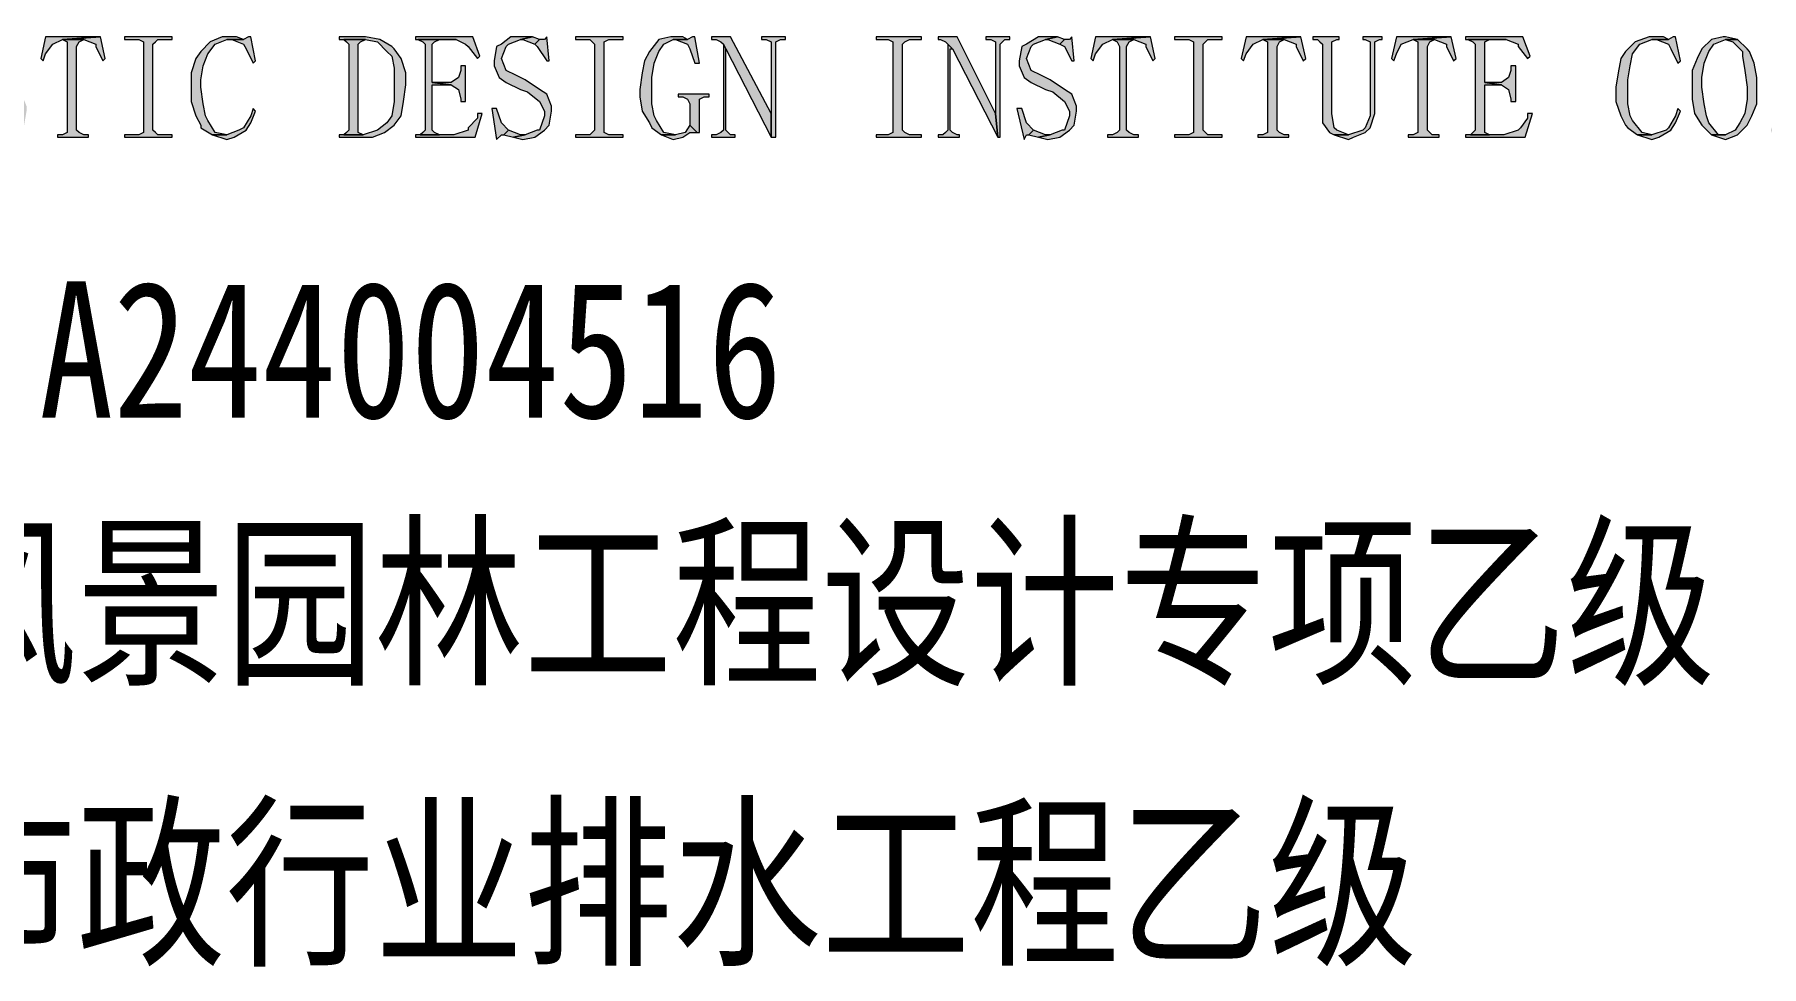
# Model space of a CAD drawing. Extents: x -809667 to 586099, y 3084146 to 3634412.
# Drawn here: x 381485.28 to 381496.64, y 3086284.45 to 3086290.57 of the extents above; entities that cross this region are included whole.
import ezdxf

# ---------------------------------------------------------------- set-up
doc = ezdxf.new("R2010")
doc.units = 0
doc.header["$LTSCALE"] = 0.5
doc.layers.get('0').update_dxf_attribs({"linetype": 'CONTINUOUS'})
doc.layers.add('PUB_TITLE', color=4, linetype='CONTINUOUS')
doc.styles.add('STYLE1', font='', dxfattribs={"width": 0.8})
doc.styles.get('STYLE1').set_extended_font_data('SimSun')

# ---------------------------------------------------------------- blocks, each defined once
blk = doc.blocks.new('AACI')
at = {"layer": 'PUB_TITLE'}
h = blk.add_hatch(color=256, dxfattribs=at)
h.dxf.hatch_style = 1
h.paths.add_polyline_path([(3357.8, 2453.1), (3354.6, 2453.1), (3348.3, 2450), (3326.3, 2450), (3332.6, 2450), (3348.3, 2443.7), (3351.5, 2437.4), (3360.9, 2418.5), (3364.1, 2421.6)])
h.paths.add_polyline_path([(3329.5, 2453.1), (3320, 2453.1), (3304.3, 2446.8), (3291.7, 2434.2), (3285.4, 2424.8), (3279.1, 2405.9), (3279.1, 2387), (3279.1, 2368.1), (3285.4, 2349.3), (3291.7, 2336.7), (3291.7, 2333.5), (3307.4, 2324.1), (3326.3, 2324.1), (3310.6, 2327.2), (3301.1, 2343), (3298, 2349.3), (3294.8, 2365), (3291.7, 2387), (3291.7, 2396.5), (3294.8, 2415.3), (3301.1, 2431.1), (3310.6, 2443.7), (3326.3, 2450), (3348.3, 2450), (3338.9, 2453.1)])
h.paths.add_polyline_path([(3360.9, 2358.7), (3357.8, 2349.3), (3348.3, 2333.5), (3342, 2330.4), (3326.3, 2324.1), (3307.4, 2324.1), (3326.3, 2317.8), (3335.7, 2320.9), (3351.5, 2330.4), (3357.8, 2339.8), (3364.1, 2355.5)])
h.paths.add_polyline_path([(3253.9, 2453.1), (3191, 2453.1), (3191, 2450), (3209.9, 2450), (3216.2, 2446.8), (3216.2, 2443.7), (3216.2, 2330.4), (3216.2, 2327.2), (3209.9, 2324.1), (3191, 2324.1), (3191, 2320.9), (3253.9, 2320.9), (3253.9, 2324.1), (3235, 2324.1), (3231.9, 2327.2), (3228.7, 2330.4), (3228.7, 2443.7), (3231.9, 2446.8), (3235, 2450), (3253.9, 2450)])
h.paths.add_polyline_path([(3159.5, 2453.1), (3109.2, 2450), (3137.5, 2450), (3153.2, 2443.7), (3153.2, 2440.5), (3162.7, 2421.6), (3165.8, 2424.8)])
h.paths.add_polyline_path([(3159.5, 2453.1), (3087.1, 2453.1), (3080.8, 2424.8), (3084, 2421.6), (3087.1, 2431.1), (3096.6, 2443.7), (3109.2, 2450)])
h.paths.add_polyline_path([(3109.2, 2450), (3115.5, 2446.8), (3115.5, 2440.5), (3115.5, 2330.4), (3115.5, 2327.2), (3109.2, 2324.1), (3102.9, 2324.1), (3102.9, 2320.9), (3143.8, 2320.9), (3143.8, 2324.1), (3137.5, 2324.1), (3131.2, 2327.2), (3128, 2330.4), (3128, 2440.5), (3131.2, 2446.8), (3137.5, 2450)])
h.paths.add_polyline_path([(3021, 2453.1), (3008.5, 2453.1), (2995.9, 2443.7), (2989.6, 2440.5), (2986.4, 2421.6), (2986.4, 2415.3), (2992.7, 2399.6), (3002.2, 2393.3), (3021, 2383.9), (3030.5, 2380.7), (3046.2, 2368.1), (3052.5, 2355.5), (3052.5, 2349.3), (3046.2, 2330.4), (3043.1, 2330.4), (3024.2, 2324.1), (3011.6, 2320.9), (3024.2, 2317.8), (3039.9, 2320.9), (3052.5, 2330.4), (3058.8, 2336.7), (3062, 2355.5), (3062, 2361.8), (3055.7, 2377.6), (3046.2, 2383.9), (3027.3, 2396.5), (3014.8, 2402.8), (3002.2, 2409), (2995.9, 2424.8), (3002.2, 2440.5), (3005.3, 2443.7), (3021, 2450), (3036.8, 2453.1)])
h.paths.add_polyline_path([(3055.7, 2453.1), (3052.5, 2450), (3046.2, 2450), (3039.9, 2443.7), (3043.1, 2440.5), (3055.7, 2421.6), (3058.8, 2421.6)], flags=17)
h.paths.add_polyline_path([(3036.8, 2453.1), (3021, 2450), (3024.2, 2450), (3039.9, 2443.7), (3046.2, 2450)], flags=17)
h.paths.add_polyline_path([(2989.6, 2358.7), (2983.3, 2358.7), (2989.6, 2317.8), (2995.9, 2324.1), (2999, 2324.1), (3005.3, 2330.4), (2995.9, 2339.8)])
h.paths.add_polyline_path([(3005.3, 2330.4), (2999, 2324.1), (3011.6, 2320.9), (3024.2, 2324.1), (3021, 2324.1)], flags=17)
h.paths.add_polyline_path([(2958.1, 2453.1), (2895.2, 2453.1), (2895.2, 2450), (2914, 2450), (2917.2, 2446.8), (2920.3, 2443.7), (2920.3, 2330.4), (2917.2, 2327.2), (2914, 2324.1), (2895.2, 2324.1), (2895.2, 2320.9), (2958.1, 2320.9), (2958.1, 2324.1), (2939.2, 2324.1), (2932.9, 2327.2), (2932.9, 2330.4), (2932.9, 2443.7), (2932.9, 2446.8), (2939.2, 2450), (2958.1, 2450)])
h.paths.add_polyline_path([(2863.7, 2453.1), (2813.3, 2450), (2841.7, 2450), (2857.4, 2443.7), (2857.4, 2440.5), (2866.8, 2421.6), (2870, 2424.8)])
h.paths.add_polyline_path([(2863.7, 2453.1), (2791.3, 2453.1), (2781.9, 2424.8), (2788.2, 2421.6), (2791.3, 2431.1), (2797.6, 2443.7), (2813.3, 2450)])
h.paths.add_polyline_path([(2813.3, 2450), (2819.6, 2446.8), (2819.6, 2440.5), (2819.6, 2330.4), (2819.6, 2327.2), (2813.3, 2324.1), (2807, 2324.1), (2807, 2320.9), (2844.8, 2320.9), (2844.8, 2324.1), (2838.5, 2324.1), (2835.4, 2327.2), (2832.2, 2330.4), (2832.2, 2440.5), (2832.2, 2446.8), (2841.7, 2450)])
h.paths.add_polyline_path([(2728.4, 2453.1), (2684.3, 2453.1), (2684.3, 2450), (2690.6, 2450), (2725.2, 2450), (2728.4, 2446.8), (2744.1, 2440.5), (2747.3, 2437.4), (2750.4, 2421.6), (2750.4, 2415.3), (2744.1, 2399.6), (2744.1, 2396.5), (2725.2, 2393.3), (2709.5, 2393.3), (2741, 2390.2), (2756.7, 2399.6), (2763, 2402.8), (2766.1, 2421.6), (2766.1, 2431.1), (2756.7, 2446.8), (2747.3, 2450)])
h.paths.add_polyline_path([(2690.6, 2450), (2693.8, 2446.8), (2696.9, 2443.7), (2696.9, 2330.4), (2693.8, 2327.2), (2690.6, 2324.1), (2684.3, 2324.1), (2684.3, 2320.9), (2718.9, 2320.9), (2718.9, 2324.1), (2715.8, 2324.1), (2709.5, 2327.2), (2709.5, 2330.4), (2709.5, 2387), (2725.2, 2387), (2737.8, 2387), (2741, 2390.2), (2709.5, 2393.3), (2709.5, 2443.7), (2709.5, 2446.8), (2715.8, 2450), (2725.2, 2450)])
h.paths.add_polyline_path([(2737.8, 2387), (2725.2, 2387), (2750.4, 2320.9), (2772.4, 2320.9), (2772.4, 2324.1), (2769.3, 2324.1), (2766.1, 2327.2), (2759.8, 2330.4)])
h.paths.add_polyline_path([(2634, 2456.3), (2621.4, 2453.1), (2624.5, 2440.5), (2640.3, 2374.4), (2608.8, 2374.4), (2640.3, 2371.3), (2649.7, 2336.7), (2649.7, 2327.2), (2643.4, 2324.1), (2640.3, 2324.1), (2640.3, 2320.9), (2674.9, 2320.9), (2674.9, 2324.1), (2671.7, 2324.1), (2665.4, 2327.2), (2662.3, 2333.5)])
h.paths.add_polyline_path([(2621.4, 2453.1), (2593, 2333.5), (2589.9, 2327.2), (2583.6, 2324.1), (2580.5, 2324.1), (2580.5, 2320.9), (2608.8, 2320.9), (2608.8, 2324.1), (2599.3, 2330.4), (2599.3, 2339.8), (2608.8, 2371.3), (2640.3, 2371.3), (2608.8, 2374.4), (2624.5, 2440.5)])
h = blk.add_hatch(color=256, dxfattribs=at)
h.dxf.hatch_style = 1
h.paths.add_polyline_path([(4062.7, 2453.1), (4031.2, 2453.1), (4031.2, 2450), (4037.5, 2450), (4043.8, 2446.8), (4043.8, 2443.7), (4043.8, 2352.4), (4043.8, 2320.9), (4050.1, 2320.9), (4050.1, 2443.7), (4050.1, 2446.8), (4056.4, 2450), (4062.7, 2450)])
h.paths.add_polyline_path([(3990.3, 2453.1), (3965.2, 2453.1), (3965.2, 2450), (3971.4, 2450), (3977.7, 2446.8), (3980.9, 2443.7), (3984, 2437.4), (4043.8, 2320.9), (4043.8, 2352.4)])
h.paths.add_polyline_path([(3980.9, 2443.7), (3980.9, 2330.4), (3977.7, 2327.2), (3971.4, 2324.1), (3965.2, 2324.1), (3965.2, 2320.9), (3996.6, 2320.9), (3996.6, 2324.1), (3990.3, 2324.1), (3987.2, 2327.2), (3984, 2330.4), (3984, 2437.4)], flags=17)
h.paths.add_polyline_path([(3943.1, 2453.1), (3940, 2453.1), (3933.7, 2450), (3914.8, 2450), (3917.9, 2450), (3933.7, 2443.7), (3936.8, 2437.4), (3943.1, 2418.5), (3949.4, 2418.5)])
h.paths.add_polyline_path([(3914.8, 2453.1), (3911.7, 2453.1), (3895.9, 2450), (3883.3, 2434.2), (3877, 2421.6), (3873.9, 2405.9), (3870.7, 2383.9), (3870.7, 2374.4), (3873.9, 2355.5), (3883.3, 2339.8), (3886.5, 2333.5), (3899.1, 2324.1), (3917.9, 2324.1), (3902.2, 2327.2), (3892.8, 2343), (3889.6, 2349.3), (3886.5, 2365), (3886.5, 2383.9), (3886.5, 2399.6), (3889.6, 2418.5), (3895.9, 2434.2), (3902.2, 2443.7), (3914.8, 2450), (3933.7, 2450), (3927.4, 2453.1)])
h.paths.add_polyline_path([(3962, 2377.6), (3921.1, 2377.6), (3921.1, 2374.4), (3927.4, 2374.4), (3933.7, 2371.3), (3936.8, 2365), (3936.8, 2336.7), (3946.3, 2327.2), (3949.4, 2327.2), (3949.4, 2365), (3949.4, 2371.3), (3955.7, 2374.4), (3962, 2374.4)])
h.paths.add_polyline_path([(3936.8, 2336.7), (3930.5, 2327.2), (3917.9, 2324.1), (3899.1, 2324.1), (3914.8, 2317.8), (3927.4, 2320.9), (3936.8, 2327.2), (3940, 2327.2), (3946.3, 2327.2)])
h.paths.add_polyline_path([(3848.7, 2453.1), (3785.8, 2453.1), (3785.8, 2450), (3804.7, 2450), (3807.8, 2446.8), (3811, 2443.7), (3811, 2330.4), (3807.8, 2327.2), (3804.7, 2324.1), (3785.8, 2324.1), (3785.8, 2320.9), (3848.7, 2320.9), (3848.7, 2324.1), (3829.8, 2324.1), (3823.5, 2327.2), (3823.5, 2330.4), (3823.5, 2443.7), (3823.5, 2446.8), (3829.8, 2450), (3848.7, 2450)])
h.paths.add_polyline_path([(3716.5, 2453.1), (3700.8, 2453.1), (3688.2, 2443.7), (3681.9, 2440.5), (3678.8, 2421.6), (3678.8, 2415.3), (3685.1, 2399.6), (3694.5, 2393.3), (3713.4, 2383.9), (3722.8, 2380.7), (3738.6, 2368.1), (3744.9, 2355.5), (3744.9, 2349.3), (3738.6, 2330.4), (3735.4, 2330.4), (3719.7, 2324.1), (3704, 2320.9), (3716.5, 2317.8), (3732.3, 2320.9), (3744.9, 2330.4), (3751.2, 2336.7), (3754.3, 2355.5), (3754.3, 2361.8), (3748, 2377.6), (3738.6, 2383.9), (3719.7, 2396.5), (3707.1, 2402.8), (3694.5, 2409), (3688.2, 2424.8), (3694.5, 2440.5), (3697.7, 2443.7), (3713.4, 2450), (3729.1, 2453.1)])
h.paths.add_polyline_path([(3748, 2453.1), (3744.9, 2450), (3738.6, 2450), (3732.3, 2443.7), (3735.4, 2440.5), (3748, 2421.6), (3751.2, 2421.6)], flags=17)
h.paths.add_polyline_path([(3729.1, 2453.1), (3713.4, 2450), (3716.5, 2450), (3732.3, 2443.7), (3738.6, 2450)], flags=17)
h.paths.add_polyline_path([(3681.9, 2358.7), (3675.6, 2358.7), (3681.9, 2317.8), (3688.2, 2324.1), (3691.4, 2324.1), (3697.7, 2330.4), (3688.2, 2339.8)])
h.paths.add_polyline_path([(3697.7, 2330.4), (3691.4, 2324.1), (3704, 2320.9), (3719.7, 2324.1), (3713.4, 2324.1)], flags=17)
h.paths.add_polyline_path([(3650.5, 2453.1), (3574.9, 2453.1), (3574.9, 2450), (3578.1, 2450), (3628.4, 2450), (3641, 2443.7), (3644.2, 2440.5), (3656.7, 2424.8), (3659.9, 2427.9)])
h.paths.add_polyline_path([(3578.1, 2450), (3584.4, 2446.8), (3587.5, 2443.7), (3587.5, 2330.4), (3584.4, 2327.2), (3581.2, 2324.1), (3606.4, 2324.1), (3600.1, 2327.2), (3597, 2330.4), (3597, 2390.2), (3622.1, 2390.2), (3597, 2393.3), (3597, 2443.7), (3600.1, 2446.8), (3606.4, 2450), (3628.4, 2450)])
h.paths.add_polyline_path([(3641, 2415.3), (3634.7, 2415.3), (3634.7, 2409), (3631.6, 2399.6), (3622.1, 2393.3), (3597, 2393.3), (3622.1, 2390.2), (3631.6, 2383.9), (3634.7, 2371.3), (3634.7, 2368.1), (3641, 2368.1)])
h.paths.add_polyline_path([(3656.7, 2352.4), (3656.7, 2346.1), (3644.2, 2333.5), (3644.2, 2330.4), (3625.3, 2324.1), (3606.4, 2324.1), (3581.2, 2324.1), (3574.9, 2324.1), (3574.9, 2320.9), (3653.6, 2320.9), (3663, 2352.4)])
h.paths.add_polyline_path([(3508.8, 2453.1), (3474.2, 2453.1), (3474.2, 2450), (3480.5, 2450), (3508.8, 2450), (3524.6, 2446.8), (3537.2, 2434.2), (3543.5, 2427.9), (3546.6, 2412.2), (3546.6, 2387), (3546.6, 2368.1), (3543.5, 2349.3), (3537.2, 2339.8), (3524.6, 2330.4), (3505.7, 2324.1), (3480.5, 2324.1), (3474.2, 2324.1), (3474.2, 2320.9), (3508.8, 2320.9), (3518.3, 2320.9), (3534, 2327.2), (3546.6, 2336.7), (3556, 2349.3), (3559.2, 2368.1), (3562.3, 2390.2), (3562.3, 2405.9), (3556, 2424.8), (3546.6, 2437.4), (3543.5, 2440.5), (3527.7, 2450)])
h.paths.add_polyline_path([(3480.5, 2450), (3483.7, 2446.8), (3486.8, 2443.7), (3486.8, 2330.4), (3483.7, 2327.2), (3480.5, 2324.1), (3505.7, 2324.1), (3499.4, 2327.2), (3499.4, 2330.4), (3499.4, 2443.7), (3502.5, 2446.8), (3508.8, 2450)], flags=17)
h = blk.add_hatch(color=256, dxfattribs=at)
h.dxf.hatch_style = 1
h.paths.add_polyline_path([(5035.1, 2453.1), (4959.6, 2453.1), (4959.6, 2450), (4962.8, 2450), (5013.1, 2450), (5028.9, 2443.7), (5028.9, 2440.5), (5041.4, 2424.8), (5044.6, 2427.9)])
h.paths.add_polyline_path([(4962.8, 2450), (4969.1, 2446.8), (4972.2, 2443.7), (4972.2, 2330.4), (4969.1, 2327.2), (4965.9, 2324.1), (4991.1, 2324.1), (4984.8, 2327.2), (4984.8, 2330.4), (4984.8, 2390.2), (5006.8, 2390.2), (4984.8, 2393.3), (4984.8, 2443.7), (4984.8, 2446.8), (4991.1, 2450), (5013.1, 2450)])
h.paths.add_polyline_path([(5025.7, 2415.3), (5019.4, 2415.3), (5019.4, 2409), (5016.3, 2399.6), (5006.8, 2393.3), (4984.8, 2393.3), (5006.8, 2390.2), (5016.3, 2383.9), (5019.4, 2371.3), (5019.4, 2368.1), (5025.7, 2368.1)])
h.paths.add_polyline_path([(5041.4, 2352.4), (5041.4, 2346.1), (5032, 2333.5), (5028.9, 2330.4), (5010, 2324.1), (4991.1, 2324.1), (4965.9, 2324.1), (4959.6, 2324.1), (4959.6, 2320.9), (5038.3, 2320.9), (5047.7, 2352.4)])
h.paths.add_polyline_path([(4940.7, 2453.1), (4890.4, 2450), (4918.7, 2450), (4934.4, 2443.7), (4934.4, 2440.5), (4943.9, 2421.6), (4947, 2424.8)])
h.paths.add_polyline_path([(4940.7, 2453.1), (4868.4, 2453.1), (4862.1, 2424.8), (4865.2, 2421.6), (4868.4, 2431.1), (4874.6, 2443.7), (4890.4, 2450)])
h.paths.add_polyline_path([(4890.4, 2450), (4896.7, 2446.8), (4896.7, 2440.5), (4896.7, 2330.4), (4896.7, 2327.2), (4890.4, 2324.1), (4884.1, 2324.1), (4884.1, 2320.9), (4925, 2320.9), (4925, 2324.1), (4915.6, 2324.1), (4912.4, 2327.2), (4909.3, 2330.4), (4909.3, 2440.5), (4912.4, 2446.8), (4918.7, 2450)])
h.paths.add_polyline_path([(4792.8, 2453.1), (4758.2, 2453.1), (4758.2, 2450), (4764.5, 2450), (4767.6, 2446.8), (4770.8, 2443.7), (4770.8, 2352.4), (4770.8, 2339.8), (4780.2, 2327.2), (4786.5, 2324.1), (4805.4, 2324.1), (4789.7, 2330.4), (4786.5, 2333.5), (4783.4, 2352.4), (4783.4, 2443.7), (4783.4, 2446.8), (4789.7, 2450), (4792.8, 2450)])
h.paths.add_polyline_path([(4849.5, 2453.1), (4824.3, 2453.1), (4824.3, 2450), (4827.4, 2450), (4833.7, 2446.8), (4833.7, 2443.7), (4833.7, 2352.4), (4833.7, 2349.3), (4827.4, 2333.5), (4824.3, 2330.4), (4805.4, 2324.1), (4786.5, 2324.1), (4805.4, 2317.8), (4811.7, 2320.9), (4827.4, 2327.2), (4833.7, 2333.5), (4840, 2352.4), (4840, 2443.7), (4840, 2446.8), (4846.3, 2450), (4849.5, 2450)])
h.paths.add_polyline_path([(4742.5, 2453.1), (4692.1, 2450), (4720.4, 2450), (4736.2, 2443.7), (4736.2, 2440.5), (4745.6, 2421.6), (4748.8, 2424.8)])
h.paths.add_polyline_path([(4742.5, 2453.1), (4670.1, 2453.1), (4663.8, 2424.8), (4666.9, 2421.6), (4670.1, 2431.1), (4679.5, 2443.7), (4692.1, 2450)])
h.paths.add_polyline_path([(4692.1, 2450), (4698.4, 2446.8), (4698.4, 2440.5), (4698.4, 2330.4), (4698.4, 2327.2), (4692.1, 2324.1), (4685.8, 2324.1), (4685.8, 2320.9), (4726.7, 2320.9), (4726.7, 2324.1), (4720.4, 2324.1), (4714.1, 2327.2), (4711, 2330.4), (4711, 2440.5), (4714.1, 2446.8), (4720.4, 2450)])
h.paths.add_polyline_path([(4638.6, 2453.1), (4575.7, 2453.1), (4575.7, 2450), (4594.6, 2450), (4600.9, 2446.8), (4600.9, 2443.7), (4600.9, 2330.4), (4600.9, 2327.2), (4594.6, 2324.1), (4575.7, 2324.1), (4575.7, 2320.9), (4638.6, 2320.9), (4638.6, 2324.1), (4619.7, 2324.1), (4616.6, 2327.2), (4613.4, 2330.4), (4613.4, 2443.7), (4616.6, 2446.8), (4619.7, 2450), (4638.6, 2450)])
h.paths.add_polyline_path([(4544.2, 2453.1), (4493.9, 2450), (4522.2, 2450), (4537.9, 2443.7), (4537.9, 2440.5), (4547.4, 2421.6), (4550.5, 2424.8)])
h.paths.add_polyline_path([(4544.2, 2453.1), (4471.8, 2453.1), (4465.5, 2424.8), (4468.7, 2421.6), (4471.8, 2431.1), (4481.3, 2443.7), (4493.9, 2450)])
h.paths.add_polyline_path([(4493.9, 2450), (4500.2, 2446.8), (4503.3, 2440.5), (4503.3, 2330.4), (4500.2, 2327.2), (4493.9, 2324.1), (4487.6, 2324.1), (4487.6, 2320.9), (4528.5, 2320.9), (4528.5, 2324.1), (4522.2, 2324.1), (4515.9, 2327.2), (4512.7, 2330.4), (4512.7, 2440.5), (4515.9, 2446.8), (4522.2, 2450)])
h.paths.add_polyline_path([(4408.9, 2453.1), (4396.3, 2453.1), (4380.6, 2443.7), (4374.3, 2440.5), (4371.1, 2421.6), (4371.1, 2415.3), (4377.4, 2399.6), (4386.9, 2393.3), (4405.7, 2383.9), (4415.2, 2380.7), (4430.9, 2368.1), (4437.2, 2355.5), (4437.2, 2349.3), (4430.9, 2330.4), (4427.8, 2330.4), (4412, 2324.1), (4396.3, 2320.9), (4408.9, 2317.8), (4424.6, 2320.9), (4437.2, 2330.4), (4443.5, 2336.7), (4446.7, 2355.5), (4446.7, 2361.8), (4440.4, 2377.6), (4430.9, 2383.9), (4412, 2396.5), (4399.4, 2402.8), (4386.9, 2409), (4380.6, 2424.8), (4386.9, 2440.5), (4390, 2443.7), (4405.7, 2450), (4421.5, 2453.1)])
h.paths.add_polyline_path([(4440.4, 2453.1), (4437.2, 2450), (4430.9, 2450), (4424.6, 2443.7), (4430.9, 2440.5), (4440.4, 2421.6), (4443.5, 2421.6)], flags=17)
h.paths.add_polyline_path([(4421.5, 2453.1), (4405.7, 2450), (4408.9, 2450), (4424.6, 2443.7), (4430.9, 2450)], flags=17)
h.paths.add_polyline_path([(4374.3, 2358.7), (4368, 2358.7), (4377.4, 2317.8), (4380.6, 2324.1), (4383.7, 2324.1), (4390, 2330.4), (4380.6, 2339.8)])
h.paths.add_polyline_path([(4390, 2330.4), (4383.7, 2324.1), (4396.3, 2320.9), (4412, 2324.1), (4405.7, 2324.1)], flags=17)
h.paths.add_polyline_path([(4358.5, 2453.1), (4327.1, 2453.1), (4327.1, 2450), (4333.4, 2450), (4339.7, 2446.8), (4339.7, 2443.7), (4339.7, 2352.4), (4342.8, 2320.9), (4345.9, 2320.9), (4345.9, 2443.7), (4349.1, 2446.8), (4352.2, 2450), (4358.5, 2450)])
h.paths.add_polyline_path([(4289.3, 2453.1), (4264.1, 2453.1), (4264.1, 2450), (4267.3, 2450), (4273.6, 2446.8), (4276.7, 2443.7), (4283, 2437.4), (4342.8, 2320.9), (4339.7, 2352.4)])
h.paths.add_polyline_path([(4276.7, 2443.7), (4276.7, 2330.4), (4273.6, 2327.2), (4270.4, 2324.1), (4264.1, 2324.1), (4264.1, 2320.9), (4292.4, 2320.9), (4292.4, 2324.1), (4289.3, 2324.1), (4283, 2327.2), (4279.9, 2330.4), (4279.9, 2437.4), (4283, 2437.4)], flags=17)
h.paths.add_polyline_path([(4242.1, 2453.1), (4182.3, 2453.1), (4182.3, 2450), (4198, 2450), (4204.3, 2446.8), (4204.3, 2443.7), (4204.3, 2330.4), (4204.3, 2327.2), (4198, 2324.1), (4182.3, 2324.1), (4182.3, 2320.9), (4242.1, 2320.9), (4242.1, 2324.1), (4226.4, 2324.1), (4220.1, 2327.2), (4216.9, 2330.4), (4216.9, 2443.7), (4220.1, 2446.8), (4226.4, 2450), (4242.1, 2450)])
h = blk.add_hatch(color=256, dxfattribs=at)
h.dxf.hatch_style = 1
h.paths.add_polyline_path([(5787.3, 2453.1), (5749.5, 2453.1), (5749.5, 2450), (5755.8, 2450), (5784.1, 2450), (5799.9, 2446.8), (5812.5, 2434.2), (5818.8, 2427.9), (5821.9, 2412.2), (5825.1, 2387), (5821.9, 2368.1), (5818.8, 2349.3), (5812.5, 2339.8), (5799.9, 2330.4), (5784.1, 2324.1), (5755.8, 2324.1), (5749.5, 2324.1), (5749.5, 2320.9), (5784.1, 2320.9), (5793.6, 2320.9), (5809.3, 2327.2), (5825.1, 2336.7), (5831.3, 2349.3), (5834.5, 2368.1), (5837.6, 2390.2), (5837.6, 2405.9), (5831.3, 2424.8), (5825.1, 2437.4), (5818.8, 2440.5), (5803, 2450)])
h.paths.add_polyline_path([(5755.8, 2450), (5759, 2446.8), (5762.1, 2443.7), (5762.1, 2330.4), (5759, 2327.2), (5755.8, 2324.1), (5784.1, 2324.1), (5777.8, 2327.2), (5774.7, 2330.4), (5774.7, 2443.7), (5777.8, 2446.8), (5784.1, 2450)], flags=17)
h.paths.add_polyline_path([(5733.8, 2453.1), (5683.4, 2450), (5711.8, 2450), (5724.3, 2443.7), (5727.5, 2440.5), (5733.8, 2421.6), (5740.1, 2424.8)])
h.paths.add_polyline_path([(5733.8, 2453.1), (5658.3, 2453.1), (5652, 2424.8), (5658.3, 2421.6), (5658.3, 2431.1), (5667.7, 2443.7), (5683.4, 2450)])
h.paths.add_polyline_path([(5683.4, 2450), (5689.7, 2446.8), (5689.7, 2440.5), (5689.7, 2330.4), (5686.6, 2327.2), (5683.4, 2324.1), (5674, 2324.1), (5674, 2320.9), (5714.9, 2320.9), (5714.9, 2324.1), (5708.6, 2324.1), (5705.5, 2327.2), (5702.3, 2330.4), (5702.3, 2440.5), (5702.3, 2446.8), (5711.8, 2450)])
h.paths.add_polyline_path([(5592.2, 2453.1), (5554.4, 2453.1), (5554.4, 2450), (5557.6, 2450), (5563.8, 2446.8), (5567, 2443.7), (5567, 2330.4), (5563.8, 2327.2), (5560.7, 2324.1), (5585.9, 2324.1), (5579.6, 2327.2), (5579.6, 2330.4), (5579.6, 2443.7), (5579.6, 2446.8), (5585.9, 2450), (5592.2, 2450)])
h.paths.add_polyline_path([(5636.2, 2352.4), (5636.2, 2346.1), (5623.6, 2333.5), (5623.6, 2330.4), (5607.9, 2324.1), (5585.9, 2324.1), (5560.7, 2324.1), (5554.4, 2324.1), (5554.4, 2320.9), (5633.1, 2320.9), (5639.4, 2352.4)])
h.paths.add_polyline_path([(5472.6, 2343), (5466.3, 2339.8), (5463.1, 2333.5), (5469.4, 2324.1), (5475.7, 2317.8), (5472.6, 2308.3), (5460, 2298.9), (5463.1, 2295.8), (5466.3, 2295.8), (5482, 2308.3), (5482, 2311.5), (5485.2, 2327.2), (5485.2, 2339.8)])
h.paths.add_polyline_path([(5375, 2317.8), (5365.6, 2320.9), (5362.4, 2330.4), (5365.6, 2339.8), (5375, 2343), (5384.5, 2339.8), (5387.6, 2330.4), (5384.5, 2320.9)])
h.paths.add_polyline_path([(5302.6, 2453.1), (5299.5, 2453.1), (5283.8, 2450), (5271.2, 2437.4), (5264.9, 2424.8), (5258.6, 2409), (5258.6, 2387), (5258.6, 2371.3), (5261.7, 2352.4), (5271.2, 2336.7), (5283.8, 2324.1), (5302.6, 2324.1), (5293.2, 2324.1), (5280.6, 2339.8), (5277.5, 2349.3), (5274.3, 2365), (5271.2, 2387), (5271.2, 2399.6), (5274.3, 2418.5), (5280.6, 2434.2), (5286.9, 2443.7), (5302.6, 2450), (5318.4, 2450)])
h.paths.add_polyline_path([(5318.4, 2450), (5302.6, 2450), (5312.1, 2446.8), (5324.7, 2434.2), (5324.7, 2427.9), (5327.8, 2409), (5331, 2387), (5331, 2371.3), (5327.8, 2352.4), (5321.5, 2339.8), (5315.2, 2330.4), (5302.6, 2324.1), (5283.8, 2324.1), (5302.6, 2317.8), (5318.4, 2324.1), (5331, 2336.7), (5337.3, 2349.3), (5343.6, 2365), (5343.6, 2387), (5343.6, 2399.6), (5340.4, 2418.5), (5334.1, 2434.2), (5331, 2437.4)])
h.paths.add_polyline_path([(5236.6, 2453.1), (5233.4, 2453.1), (5227.1, 2450), (5205.1, 2450), (5211.4, 2450), (5227.1, 2443.7), (5230.3, 2437.4), (5239.7, 2418.5), (5242.9, 2421.6)])
h.paths.add_polyline_path([(5208.2, 2453.1), (5201.9, 2453.1), (5183.1, 2446.8), (5170.5, 2434.2), (5164.2, 2424.8), (5161, 2405.9), (5157.9, 2387), (5157.9, 2368.1), (5164.2, 2349.3), (5170.5, 2336.7), (5173.6, 2333.5), (5186.2, 2324.1), (5205.1, 2324.1), (5192.5, 2327.2), (5179.9, 2343), (5176.8, 2349.3), (5173.6, 2365), (5173.6, 2387), (5173.6, 2396.5), (5176.8, 2415.3), (5179.9, 2431.1), (5189.4, 2443.7), (5205.1, 2450), (5227.1, 2450), (5220.8, 2453.1)])
h.paths.add_polyline_path([(5239.7, 2358.7), (5236.6, 2349.3), (5227.1, 2333.5), (5224, 2330.4), (5205.1, 2324.1), (5186.2, 2324.1), (5205.1, 2317.8), (5214.5, 2320.9), (5230.3, 2330.4), (5236.6, 2339.8), (5242.9, 2355.5)])
at = {"layer": 'PUB_TITLE', "lineweight": 0}
for points in [[(3159.5, 2453.1), (3087.1, 2453.1), (3080.8, 2424.8), (3084, 2421.6), (3087.1, 2431.1), (3096.6, 2443.7), (3109.2, 2450)], [(3109.2, 2450), (3115.5, 2446.8), (3115.5, 2440.5), (3115.5, 2330.4), (3115.5, 2327.2), (3109.2, 2324.1), (3102.9, 2324.1), (3102.9, 2320.9), (3143.8, 2320.9), (3143.8, 2324.1), (3137.5, 2324.1), (3131.2, 2327.2), (3128, 2330.4), (3128, 2440.5), (3131.2, 2446.8), (3137.5, 2450)], [(3159.5, 2453.1), (3109.2, 2450), (3137.5, 2450), (3153.2, 2443.7), (3153.2, 2440.5), (3162.7, 2421.6), (3165.8, 2424.8)], [(3253.9, 2453.1), (3191, 2453.1), (3191, 2450), (3209.9, 2450), (3216.2, 2446.8), (3216.2, 2443.7), (3216.2, 2330.4), (3216.2, 2327.2), (3209.9, 2324.1), (3191, 2324.1), (3191, 2320.9), (3253.9, 2320.9), (3253.9, 2324.1), (3235, 2324.1), (3231.9, 2327.2), (3228.7, 2330.4), (3228.7, 2443.7), (3231.9, 2446.8), (3235, 2450), (3253.9, 2450)], [(3329.5, 2453.1), (3320, 2453.1), (3304.3, 2446.8), (3291.7, 2434.2), (3285.4, 2424.8), (3279.1, 2405.9), (3279.1, 2387), (3279.1, 2368.1), (3285.4, 2349.3), (3291.7, 2336.7), (3291.7, 2333.5), (3307.4, 2324.1), (3326.3, 2324.1), (3310.6, 2327.2), (3301.1, 2343), (3298, 2349.3), (3294.8, 2365), (3291.7, 2387), (3291.7, 2396.5), (3294.8, 2415.3), (3301.1, 2431.1), (3310.6, 2443.7), (3326.3, 2450), (3348.3, 2450), (3338.9, 2453.1)], [(3357.8, 2453.1), (3354.6, 2453.1), (3348.3, 2450), (3326.3, 2450), (3332.6, 2450), (3348.3, 2443.7), (3351.5, 2437.4), (3360.9, 2418.5), (3364.1, 2421.6)], [(3508.8, 2453.1), (3474.2, 2453.1), (3474.2, 2450), (3480.5, 2450), (3508.8, 2450), (3524.6, 2446.8), (3537.2, 2434.2), (3543.5, 2427.9), (3546.6, 2412.2), (3546.6, 2387), (3546.6, 2368.1), (3543.5, 2349.3), (3537.2, 2339.8), (3524.6, 2330.4), (3505.7, 2324.1), (3480.5, 2324.1), (3474.2, 2324.1), (3474.2, 2320.9), (3508.8, 2320.9), (3518.3, 2320.9), (3534, 2327.2), (3546.6, 2336.7), (3556, 2349.3), (3559.2, 2368.1), (3562.3, 2390.2), (3562.3, 2405.9), (3556, 2424.8), (3546.6, 2437.4), (3543.5, 2440.5), (3527.7, 2450)], [(3480.5, 2450), (3483.7, 2446.8), (3486.8, 2443.7), (3486.8, 2330.4), (3483.7, 2327.2), (3480.5, 2324.1), (3505.7, 2324.1), (3499.4, 2327.2), (3499.4, 2330.4), (3499.4, 2443.7), (3502.5, 2446.8), (3508.8, 2450)], [(3650.5, 2453.1), (3574.9, 2453.1), (3574.9, 2450), (3578.1, 2450), (3628.4, 2450), (3641, 2443.7), (3644.2, 2440.5), (3656.7, 2424.8), (3659.9, 2427.9)], [(3578.1, 2450), (3584.4, 2446.8), (3587.5, 2443.7), (3587.5, 2330.4), (3584.4, 2327.2), (3581.2, 2324.1), (3606.4, 2324.1), (3600.1, 2327.2), (3597, 2330.4), (3597, 2390.2), (3622.1, 2390.2), (3597, 2393.3), (3597, 2443.7), (3600.1, 2446.8), (3606.4, 2450), (3628.4, 2450)], [(3716.5, 2453.1), (3700.8, 2453.1), (3688.2, 2443.7), (3681.9, 2440.5), (3678.8, 2421.6), (3678.8, 2415.3), (3685.1, 2399.6), (3694.5, 2393.3), (3713.4, 2383.9), (3722.8, 2380.7), (3738.6, 2368.1), (3744.9, 2355.5), (3744.9, 2349.3), (3738.6, 2330.4), (3735.4, 2330.4), (3719.7, 2324.1), (3704, 2320.9), (3716.5, 2317.8), (3732.3, 2320.9), (3744.9, 2330.4), (3751.2, 2336.7), (3754.3, 2355.5), (3754.3, 2361.8), (3748, 2377.6), (3738.6, 2383.9), (3719.7, 2396.5), (3707.1, 2402.8), (3694.5, 2409), (3688.2, 2424.8), (3688.2, 2424.8), (3694.5, 2440.5), (3697.7, 2443.7), (3713.4, 2450), (3729.1, 2453.1)], [(3729.1, 2453.1), (3713.4, 2450), (3716.5, 2450), (3732.3, 2443.7), (3738.6, 2450)], [(3748, 2453.1), (3744.9, 2450), (3738.6, 2450), (3732.3, 2443.7), (3735.4, 2440.5), (3748, 2421.6), (3751.2, 2421.6)], [(3848.7, 2453.1), (3785.8, 2453.1), (3785.8, 2450), (3804.7, 2450), (3807.8, 2446.8), (3811, 2443.7), (3811, 2330.4), (3807.8, 2327.2), (3804.7, 2324.1), (3785.8, 2324.1), (3785.8, 2320.9), (3848.7, 2320.9), (3848.7, 2324.1), (3829.8, 2324.1), (3823.5, 2327.2), (3823.5, 2330.4), (3823.5, 2443.7), (3823.5, 2446.8), (3829.8, 2450), (3848.7, 2450)], [(3914.8, 2453.1), (3911.7, 2453.1), (3895.9, 2450), (3883.3, 2434.2), (3877, 2421.6), (3873.9, 2405.9), (3870.7, 2383.9), (3870.7, 2374.4), (3873.9, 2355.5), (3883.3, 2339.8), (3886.5, 2333.5), (3899.1, 2324.1), (3917.9, 2324.1), (3902.2, 2327.2), (3892.8, 2343), (3889.6, 2349.3), (3886.5, 2365), (3886.5, 2383.9), (3886.5, 2399.6), (3889.6, 2418.5), (3895.9, 2434.2), (3902.2, 2443.7), (3914.8, 2450), (3933.7, 2450), (3927.4, 2453.1)], [(3943.1, 2453.1), (3940, 2453.1), (3933.7, 2450), (3914.8, 2450), (3917.9, 2450), (3933.7, 2443.7), (3936.8, 2437.4), (3943.1, 2418.5), (3949.4, 2418.5)], [(3990.3, 2453.1), (3965.2, 2453.1), (3965.2, 2450), (3971.4, 2450), (3977.7, 2446.8), (3980.9, 2443.7), (3984, 2437.4), (4043.8, 2320.9), (4043.8, 2352.4)], [(3980.9, 2443.7), (3980.9, 2330.4), (3977.7, 2327.2), (3971.4, 2324.1), (3965.2, 2324.1), (3965.2, 2320.9), (3996.6, 2320.9), (3996.6, 2324.1), (3990.3, 2324.1), (3987.2, 2327.2), (3984, 2330.4), (3984, 2437.4), (3984, 2437.4)], [(4062.7, 2453.1), (4031.2, 2453.1), (4031.2, 2450), (4037.5, 2450), (4043.8, 2446.8), (4043.8, 2443.7), (4043.8, 2352.4), (4043.8, 2352.4), (4043.8, 2320.9), (4050.1, 2320.9), (4050.1, 2443.7), (4050.1, 2446.8), (4056.4, 2450), (4062.7, 2450)], [(4242.1, 2453.1), (4182.3, 2453.1), (4182.3, 2450), (4198, 2450), (4204.3, 2446.8), (4204.3, 2443.7), (4204.3, 2330.4), (4204.3, 2327.2), (4198, 2324.1), (4182.3, 2324.1), (4182.3, 2320.9), (4242.1, 2320.9), (4242.1, 2324.1), (4226.4, 2324.1), (4220.1, 2327.2), (4216.9, 2330.4), (4216.9, 2443.7), (4220.1, 2446.8), (4226.4, 2450), (4242.1, 2450)], [(4289.3, 2453.1), (4264.1, 2453.1), (4264.1, 2450), (4267.3, 2450), (4273.6, 2446.8), (4276.7, 2443.7), (4283, 2437.4), (4342.8, 2320.9), (4339.7, 2352.4)], [(4276.7, 2443.7), (4276.7, 2330.4), (4273.6, 2327.2), (4270.4, 2324.1), (4264.1, 2324.1), (4264.1, 2320.9), (4292.4, 2320.9), (4292.4, 2324.1), (4289.3, 2324.1), (4283, 2327.2), (4279.9, 2330.4), (4279.9, 2437.4), (4283, 2437.4)], [(4358.5, 2453.1), (4327.1, 2453.1), (4327.1, 2450), (4333.4, 2450), (4339.7, 2446.8), (4339.7, 2443.7), (4339.7, 2352.4), (4339.7, 2352.4), (4342.8, 2320.9), (4345.9, 2320.9), (4345.9, 2443.7), (4349.1, 2446.8), (4352.2, 2450), (4358.5, 2450)], [(4408.9, 2453.1), (4396.3, 2453.1), (4380.6, 2443.7), (4374.3, 2440.5), (4371.1, 2421.6), (4371.1, 2415.3), (4377.4, 2399.6), (4386.9, 2393.3), (4405.7, 2383.9), (4415.2, 2380.7), (4430.9, 2368.1), (4437.2, 2355.5), (4437.2, 2349.3), (4430.9, 2330.4), (4427.8, 2330.4), (4412, 2324.1), (4396.3, 2320.9), (4408.9, 2317.8), (4424.6, 2320.9), (4437.2, 2330.4), (4443.5, 2336.7), (4446.7, 2355.5), (4446.7, 2361.8), (4440.4, 2377.6), (4430.9, 2383.9), (4412, 2396.5), (4399.4, 2402.8), (4386.9, 2409), (4380.6, 2424.8), (4380.6, 2424.8), (4386.9, 2440.5), (4390, 2443.7), (4405.7, 2450), (4421.5, 2453.1)], [(4421.5, 2453.1), (4405.7, 2450), (4408.9, 2450), (4424.6, 2443.7), (4430.9, 2450)], [(4440.4, 2453.1), (4437.2, 2450), (4430.9, 2450), (4424.6, 2443.7), (4430.9, 2440.5), (4440.4, 2421.6), (4443.5, 2421.6)], [(4544.2, 2453.1), (4471.8, 2453.1), (4465.5, 2424.8), (4468.7, 2421.6), (4471.8, 2431.1), (4481.3, 2443.7), (4493.9, 2450)], [(4493.9, 2450), (4500.2, 2446.8), (4503.3, 2440.5), (4503.3, 2330.4), (4500.2, 2327.2), (4493.9, 2324.1), (4487.6, 2324.1), (4487.6, 2320.9), (4528.5, 2320.9), (4528.5, 2324.1), (4522.2, 2324.1), (4515.9, 2327.2), (4512.7, 2330.4), (4512.7, 2440.5), (4515.9, 2446.8), (4522.2, 2450)], [(4544.2, 2453.1), (4493.9, 2450), (4522.2, 2450), (4537.9, 2443.7), (4537.9, 2440.5), (4547.4, 2421.6), (4550.5, 2424.8)], [(4638.6, 2453.1), (4575.7, 2453.1), (4575.7, 2450), (4594.6, 2450), (4600.9, 2446.8), (4600.9, 2443.7), (4600.9, 2330.4), (4600.9, 2327.2), (4594.6, 2324.1), (4575.7, 2324.1), (4575.7, 2320.9), (4638.6, 2320.9), (4638.6, 2324.1), (4619.7, 2324.1), (4616.6, 2327.2), (4613.4, 2330.4), (4613.4, 2443.7), (4616.6, 2446.8), (4619.7, 2450), (4638.6, 2450)], [(4742.5, 2453.1), (4670.1, 2453.1), (4663.8, 2424.8), (4666.9, 2421.6), (4670.1, 2431.1), (4679.5, 2443.7), (4692.1, 2450)], [(4692.1, 2450), (4698.4, 2446.8), (4698.4, 2440.5), (4698.4, 2330.4), (4698.4, 2327.2), (4692.1, 2324.1), (4685.8, 2324.1), (4685.8, 2320.9), (4726.7, 2320.9), (4726.7, 2324.1), (4720.4, 2324.1), (4714.1, 2327.2), (4711, 2330.4), (4711, 2440.5), (4714.1, 2446.8), (4720.4, 2450)], [(4742.5, 2453.1), (4692.1, 2450), (4720.4, 2450), (4736.2, 2443.7), (4736.2, 2440.5), (4745.6, 2421.6), (4748.8, 2424.8)], [(4792.8, 2453.1), (4758.2, 2453.1), (4758.2, 2450), (4764.5, 2450), (4767.6, 2446.8), (4770.8, 2443.7), (4770.8, 2352.4), (4770.8, 2339.8), (4780.2, 2327.2), (4786.5, 2324.1), (4805.4, 2324.1), (4789.7, 2330.4), (4786.5, 2333.5), (4783.4, 2352.4), (4783.4, 2443.7), (4783.4, 2446.8), (4789.7, 2450), (4792.8, 2450)], [(4849.5, 2453.1), (4824.3, 2453.1), (4824.3, 2450), (4827.4, 2450), (4833.7, 2446.8), (4833.7, 2443.7), (4833.7, 2352.4), (4833.7, 2349.3), (4827.4, 2333.5), (4824.3, 2330.4), (4805.4, 2324.1), (4786.5, 2324.1), (4805.4, 2317.8), (4811.7, 2320.9), (4827.4, 2327.2), (4833.7, 2333.5), (4840, 2352.4), (4840, 2443.7), (4840, 2446.8), (4846.3, 2450), (4849.5, 2450)], [(4940.7, 2453.1), (4868.4, 2453.1), (4862.1, 2424.8), (4865.2, 2421.6), (4868.4, 2431.1), (4874.6, 2443.7), (4890.4, 2450)], [(4890.4, 2450), (4896.7, 2446.8), (4896.7, 2440.5), (4896.7, 2330.4), (4896.7, 2327.2), (4890.4, 2324.1), (4884.1, 2324.1), (4884.1, 2320.9), (4925, 2320.9), (4925, 2324.1), (4915.6, 2324.1), (4912.4, 2327.2), (4909.3, 2330.4), (4909.3, 2440.5), (4912.4, 2446.8), (4918.7, 2450)], [(4940.7, 2453.1), (4890.4, 2450), (4918.7, 2450), (4934.4, 2443.7), (4934.4, 2440.5), (4943.9, 2421.6), (4947, 2424.8)], [(5035.1, 2453.1), (4959.6, 2453.1), (4959.6, 2450), (4962.8, 2450), (5013.1, 2450), (5028.9, 2443.7), (5028.9, 2440.5), (5041.4, 2424.8), (5044.6, 2427.9)], [(4962.8, 2450), (4969.1, 2446.8), (4972.2, 2443.7), (4972.2, 2330.4), (4969.1, 2327.2), (4965.9, 2324.1), (4991.1, 2324.1), (4984.8, 2327.2), (4984.8, 2330.4), (4984.8, 2390.2), (5006.8, 2390.2), (4984.8, 2393.3), (4984.8, 2443.7), (4984.8, 2446.8), (4991.1, 2450), (5013.1, 2450)], [(5208.2, 2453.1), (5201.9, 2453.1), (5183.1, 2446.8), (5170.5, 2434.2), (5164.2, 2424.8), (5161, 2405.9), (5157.9, 2387), (5157.9, 2368.1), (5164.2, 2349.3), (5170.5, 2336.7), (5173.6, 2333.5), (5186.2, 2324.1), (5205.1, 2324.1), (5192.5, 2327.2), (5179.9, 2343), (5176.8, 2349.3), (5173.6, 2365), (5173.6, 2387), (5173.6, 2396.5), (5176.8, 2415.3), (5179.9, 2431.1), (5189.4, 2443.7), (5205.1, 2450), (5227.1, 2450), (5220.8, 2453.1)], [(5236.6, 2453.1), (5233.4, 2453.1), (5227.1, 2450), (5205.1, 2450), (5211.4, 2450), (5227.1, 2443.7), (5230.3, 2437.4), (5239.7, 2418.5), (5242.9, 2421.6)], [(5302.6, 2453.1), (5299.5, 2453.1), (5283.8, 2450), (5271.2, 2437.4), (5264.9, 2424.8), (5258.6, 2409), (5258.6, 2387), (5258.6, 2371.3), (5261.7, 2352.4), (5271.2, 2336.7), (5271.2, 2336.7), (5283.8, 2324.1), (5302.6, 2324.1), (5293.2, 2324.1), (5280.6, 2339.8), (5277.5, 2349.3), (5274.3, 2365), (5271.2, 2387), (5271.2, 2399.6), (5274.3, 2418.5), (5280.6, 2434.2), (5286.9, 2443.7), (5302.6, 2450), (5318.4, 2450)], [(5318.4, 2450), (5302.6, 2450), (5312.1, 2446.8), (5324.7, 2434.2), (5324.7, 2427.9), (5327.8, 2409), (5331, 2387), (5331, 2371.3), (5327.8, 2352.4), (5321.5, 2339.8), (5315.2, 2330.4), (5302.6, 2324.1), (5283.8, 2324.1), (5302.6, 2317.8), (5302.6, 2317.8), (5318.4, 2324.1), (5331, 2336.7), (5337.3, 2349.3), (5343.6, 2365), (5343.6, 2387), (5343.6, 2399.6), (5340.4, 2418.5), (5334.1, 2434.2), (5331, 2437.4)], [(3641, 2415.3), (3634.7, 2415.3), (3634.7, 2409), (3631.6, 2399.6), (3622.1, 2393.3), (3597, 2393.3), (3622.1, 2390.2), (3631.6, 2383.9), (3634.7, 2371.3), (3634.7, 2368.1), (3641, 2368.1)], [(5025.7, 2415.3), (5019.4, 2415.3), (5019.4, 2409), (5016.3, 2399.6), (5006.8, 2393.3), (4984.8, 2393.3), (5006.8, 2390.2), (5016.3, 2383.9), (5019.4, 2371.3), (5019.4, 2368.1), (5025.7, 2368.1)], [(3962, 2377.6), (3921.1, 2377.6), (3921.1, 2374.4), (3927.4, 2374.4), (3933.7, 2371.3), (3936.8, 2365), (3936.8, 2336.7), (3946.3, 2327.2), (3949.4, 2327.2), (3949.4, 2365), (3949.4, 2371.3), (3955.7, 2374.4), (3962, 2374.4)], [(3360.9, 2358.7), (3357.8, 2349.3), (3348.3, 2333.5), (3342, 2330.4), (3326.3, 2324.1), (3307.4, 2324.1), (3326.3, 2317.8), (3335.7, 2320.9), (3351.5, 2330.4), (3357.8, 2339.8), (3364.1, 2355.5)], [(3656.7, 2352.4), (3656.7, 2346.1), (3644.2, 2333.5), (3644.2, 2330.4), (3625.3, 2324.1), (3606.4, 2324.1), (3581.2, 2324.1), (3574.9, 2324.1), (3574.9, 2320.9), (3653.6, 2320.9), (3663, 2352.4)], [(3681.9, 2358.7), (3675.6, 2358.7), (3681.9, 2317.8), (3688.2, 2324.1), (3691.4, 2324.1), (3697.7, 2330.4), (3688.2, 2339.8)], [(4374.3, 2358.7), (4368, 2358.7), (4377.4, 2317.8), (4380.6, 2324.1), (4383.7, 2324.1), (4390, 2330.4), (4380.6, 2339.8)], [(5041.4, 2352.4), (5041.4, 2346.1), (5032, 2333.5), (5028.9, 2330.4), (5010, 2324.1), (4991.1, 2324.1), (4965.9, 2324.1), (4959.6, 2324.1), (4959.6, 2320.9), (5038.3, 2320.9), (5047.7, 2352.4)], [(5239.7, 2358.7), (5236.6, 2349.3), (5227.1, 2333.5), (5224, 2330.4), (5205.1, 2324.1), (5186.2, 2324.1), (5205.1, 2317.8), (5214.5, 2320.9), (5230.3, 2330.4), (5236.6, 2339.8), (5242.9, 2355.5)], [(3697.7, 2330.4), (3691.4, 2324.1), (3704, 2320.9), (3719.7, 2324.1), (3713.4, 2324.1)], [(3936.8, 2336.7), (3930.5, 2327.2), (3917.9, 2324.1), (3899.1, 2324.1), (3914.8, 2317.8), (3927.4, 2320.9), (3936.8, 2327.2), (3940, 2327.2), (3946.3, 2327.2)], [(4390, 2330.4), (4383.7, 2324.1), (4396.3, 2320.9), (4412, 2324.1), (4405.7, 2324.1)]]:
    blk.add_lwpolyline(points, close=True, dxfattribs=at)
at = {"layer": 'PUB_TITLE', "lineweight": 0, "insert": (3078.6, 2131.1), "char_height": 180, "attachment_point": 1, "style": 'STYLE1'}
blk.add_mtext_dynamic_manual_height_columns('A244004516', width=1635.347, gutter_width=1750, heights=[0], dxfattribs=at)
at = {"layer": 'PUB_TITLE', "char_height": 180, "attachment_point": 1, "line_spacing_factor": 0.8, "style": 'STYLE1'}
for s, insert in [('风景园林工程设计专项乙级', (2931.6, 1797.7)), ('市政行业排水工程乙级', (2931.6, 1428.1))]:
    blk.add_mtext_dynamic_manual_height_columns(s, width=5003.392, gutter_width=1750, heights=[0], dxfattribs=dict(at, insert=insert))
blk = doc.blocks.new('TQ11')
at = {"layer": 'PUB_TITLE', "xscale": 1.42938414487833, "yscale": 1.42938414487833, "zscale": 1.42938414487833}
blk.add_blockref('AACI', (1252309.9, -1090814.7), dxfattribs=at)

msp = doc.modelspace()

# ---------------------------------------------------------------- block references
at = {"xscale": 0.003488000000000001, "yscale": 0.003488000000000001, "zscale": 0.003488000000000001}
msp.add_blockref('TQ11', (377101.906, 3090083.087), dxfattribs=at)

doc.saveas('drawing.dxf')
